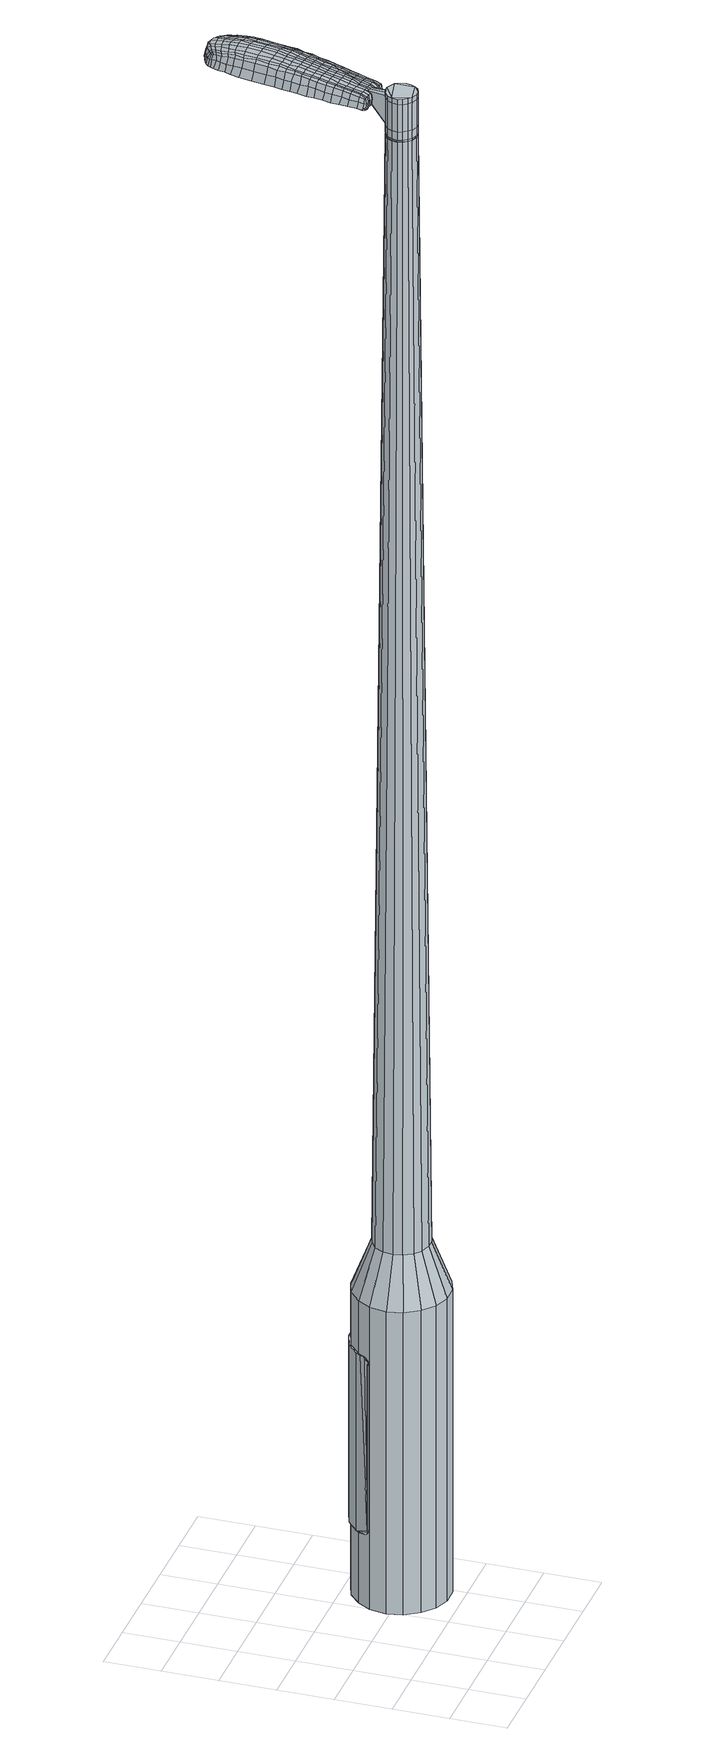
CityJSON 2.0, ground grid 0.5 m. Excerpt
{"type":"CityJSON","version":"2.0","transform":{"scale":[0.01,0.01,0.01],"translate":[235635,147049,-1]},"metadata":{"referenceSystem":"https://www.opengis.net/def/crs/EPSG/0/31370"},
"CityObjects":{
"object1":{"type":"GenericCityObject","attributes":{"cluster":635,"mean_distance_to_centroid":0.251,"new_centroid_x":235636.41,"new_centroid_y":147050.02,"mean_distance_to_camera":8.95,"H1":7.32,"H2":7.06,"Z_final":112.25,"cluster2":-1,"proj_x":235638.13,"proj_y":147050.29,"id_line":88687,"bearing_l":170.86,"distance":1.74,"orientation":"right","G_obj":80.86},"geometry":[{"type":"MultiSurface","lod":"2","boundaries":[[[0,1,2,3]],[[1,4,5,2]],[[4,6,7,5]],[[6,8,9,7]],[[8,10,11,9]],[[10,12,13,11]],[[12,14,15,13]],[[14,16,17,15]],[[16,18,19,17]],[[18,20,21,19]],[[20,22,23,21]],[[22,24,25,23]],[[24,26,27,25]],[[26,28,29,27]],[[28,30,31,29]],[[30,32,33,31]],[[32,34,35,33]],[[34,0,3,35]],[[36,37,38,39]],[[38,40,41,42]],[[41,43,42]],[[42,44,45,46]],[[45,47,46]],[[46,48,49,50]],[[49,51,50]],[[42,46,50,38]],[[50,52,39,38]],[[53,36,39]],[[2,5,7,35]],[[7,9,11,15]],[[11,13,15]],[[15,17,19,23]],[[19,21,23]],[[23,25,27,31]],[[27,29,31]],[[15,23,31,7]],[[31,33,35,7]],[[3,2,35]],[[1,0,54,55]],[[0,34,56,54]],[[34,32,57,56]],[[32,30,58,57]],[[30,28,59,58]],[[28,26,60,59]],[[26,24,61,60]],[[24,22,62,61]],[[22,20,63,62]],[[20,18,64,63]],[[18,16,65,64]],[[16,14,66,65]],[[14,12,67,66]],[[12,10,68,67]],[[10,8,69,68]],[[8,6,70,69]],[[6,4,71,70]],[[4,1,55,71]],[[55,54,72,73]],[[54,56,74,72]],[[56,57,75,74]],[[57,58,76,75]],[[58,59,77,76]],[[59,60,78,77]],[[60,61,79,78]],[[61,62,80,79]],[[62,63,81,80]],[[63,64,82,81]],[[64,65,83,82]],[[65,66,84,83]],[[66,67,85,84]],[[67,68,86,85]],[[68,69,87,86]],[[69,70,88,87]],[[70,71,89,88]],[[71,55,73,89]],[[90,91,92,73]],[[93,94,91,90]],[[75,95,94,93]],[[96,97,95,75]],[[98,99,97,96]],[[100,101,99,98]],[[102,103,101,100]],[[80,104,103,102]],[[81,105,104,80]],[[106,107,105,81]],[[108,109,107,106]],[[110,111,109,108]],[[112,113,111,110]],[[86,114,113,112]],[[87,115,114,86]],[[88,116,115,87]],[[117,118,116,88]],[[73,92,118,117]],[[119,120,121,122]],[[123,119,122,124]],[[125,123,124,126]],[[127,125,126,128]],[[129,127,128,130]],[[131,129,130,132]],[[133,131,132,134]],[[135,133,134,136]],[[137,135,136,138]],[[139,137,138,140]],[[141,139,140,142]],[[143,141,142,144]],[[145,143,144,146]],[[147,145,146,148]],[[149,147,148,150]],[[151,149,150,152]],[[72,90,73]],[[72,74,93,90]],[[74,75,93]],[[76,96,75]],[[76,77,98,96]],[[77,78,100,98]],[[78,79,102,100]],[[79,80,102]],[[82,106,81]],[[82,83,108,106]],[[83,84,110,108]],[[84,85,112,110]],[[85,86,112]],[[89,117,88]],[[89,73,117]],[[153,92,91]],[[154,118,92]],[[154,116,118]],[[155,113,114]],[[155,156,111,113]],[[156,157,109,111]],[[157,158,107,109]],[[158,105,107]],[[159,103,104]],[[159,160,101,103]],[[160,161,99,101]],[[161,162,97,99]],[[162,95,97]],[[163,94,95]],[[163,153,91,94]],[[39,52,151,164]],[[92,153,165,152]],[[53,39,164,120]],[[153,163,121,165]],[[36,53,120,119]],[[163,95,122,121]],[[37,36,119,123]],[[95,162,124,122]],[[38,37,123,125]],[[162,161,126,124]],[[40,38,125,127]],[[161,160,128,126]],[[41,40,127,129]],[[160,159,130,128]],[[43,41,129,131]],[[159,104,132,130]],[[42,43,131,133]],[[104,105,134,132]],[[44,42,133,135]],[[105,158,136,134]],[[45,44,135,137]],[[158,157,138,136]],[[47,45,137,139]],[[157,156,140,138]],[[46,47,139,141]],[[156,155,142,140]],[[48,46,141,143]],[[155,114,144,142]],[[49,48,143,145]],[[114,115,146,144]],[[51,49,145,147]],[[115,116,148,146]],[[50,51,147,149]],[[116,154,150,148]],[[52,50,149,151]],[[154,92,152,150]],[[151,152,166,167]],[[152,165,168,166]],[[165,121,169,168]],[[121,120,170,169]],[[120,164,171,170]],[[164,151,167,171]],[[172,173,174,175]],[[176,172,175,177]],[[172,176,178,179]],[[173,172,179,180]],[[181,182,183,184]],[[185,181,184,186]],[[181,185,187,188]],[[182,181,188,189]],[[190,191,192,193]],[[194,190,193,195]],[[190,194,196,197]],[[191,190,197,198]],[[199,200,201,202]],[[203,199,202,204]],[[199,203,205,206]],[[200,199,206,207]],[[208,209,210,211]],[[212,208,211,213]],[[208,212,214,215]],[[209,208,215,216]],[[217,218,219,220]],[[221,217,220,222]],[[217,221,223,224]],[[218,217,224,225]],[[226,227,228,229]],[[218,226,229,219]],[[226,218,225,230]],[[227,226,230,231]],[[232,233,234,235]],[[227,232,235,228]],[[232,227,231,236]],[[233,232,236,237]],[[238,176,177,239]],[[233,238,239,234]],[[238,233,237,240]],[[176,238,240,178]],[[241,242,243,244]],[[245,241,244,246]],[[241,245,247,248]],[[242,241,248,249]],[[250,251,252,253]],[[242,250,253,243]],[[250,242,249,254]],[[251,250,254,255]],[[256,257,258,259]],[[251,256,259,252]],[[256,251,255,260]],[[257,256,260,261]],[[262,263,264,265]],[[257,262,265,258]],[[262,257,261,266]],[[263,262,266,267]],[[268,173,180,269]],[[263,268,269,264]],[[268,263,267,270]],[[173,268,270,174]],[[271,272,273,274]],[[275,271,274,276]],[[271,275,277,278]],[[272,271,278,279]],[[280,281,282,283]],[[272,280,283,273]],[[280,272,279,284]],[[281,280,284,285]],[[286,287,288,289]],[[281,286,289,282]],[[286,281,285,290]],[[287,286,290,291]],[[292,185,186,293]],[[287,292,293,288]],[[292,287,291,294]],[[185,292,294,187]],[[295,296,297,298]],[[299,295,298,300]],[[295,299,301,302]],[[296,295,302,303]],[[304,305,306,307]],[[296,304,307,297]],[[304,296,303,308]],[[305,304,308,309]],[[310,311,312,313]],[[305,310,313,306]],[[310,305,309,314]],[[311,310,314,315]],[[316,317,318,319]],[[311,316,319,312]],[[316,311,315,320]],[[317,316,320,321]],[[322,182,189,323]],[[317,322,323,318]],[[322,317,321,324]],[[182,322,324,183]],[[325,211,210,326]],[[327,325,326,328]],[[325,327,329,330]],[[211,325,330,213]],[[331,327,328,332]],[[333,331,332,334]],[[331,333,335,336]],[[327,331,336,329]],[[337,333,334,338]],[[339,337,338,340]],[[337,339,341,342]],[[333,337,342,335]],[[343,339,340,344]],[[345,343,344,346]],[[343,345,347,348]],[[339,343,348,341]],[[349,345,346,350]],[[200,349,350,201]],[[349,200,207,351]],[[345,349,351,347]],[[352,353,198,197]],[[354,352,197,196]],[[352,354,355,356]],[[353,352,356,357]],[[358,359,357,356]],[[360,358,356,355]],[[358,360,361,362]],[[359,358,362,363]],[[364,365,363,362]],[[366,364,362,361]],[[364,366,367,368]],[[365,364,368,369]],[[370,371,369,368]],[[372,370,368,367]],[[370,372,205,203]],[[371,370,203,204]],[[373,374,375,376]],[[275,373,376,277]],[[373,275,276,377]],[[374,373,377,378]],[[379,194,195,380]],[[374,379,380,375]],[[379,374,378,381]],[[194,379,381,196]],[[382,383,384,385]],[[221,382,385,223]],[[382,221,222,386]],[[383,382,386,387]],[[388,389,390,391]],[[383,388,391,384]],[[388,383,387,392]],[[389,388,392,393]],[[394,191,198,395]],[[389,394,395,390]],[[394,389,393,396]],[[191,394,396,192]],[[397,398,399,400]],[[179,397,400,180]],[[397,179,178,401]],[[398,397,401,402]],[[403,404,405,406]],[[398,403,406,399]],[[403,398,402,407]],[[404,403,407,408]],[[409,202,201,410]],[[404,409,410,405]],[[409,404,408,411]],[[202,409,411,204]],[[412,413,414,415]],[[184,412,415,186]],[[412,184,183,416]],[[413,412,416,417]],[[418,206,205,419]],[[413,418,419,414]],[[418,413,417,420]],[[206,418,420,207]],[[421,422,423,424]],[[299,421,424,301]],[[421,299,300,425]],[[422,421,425,426]],[[427,212,213,428]],[[422,427,428,423]],[[427,422,426,429]],[[212,427,429,214]],[[430,431,432,433]],[[245,430,433,247]],[[430,245,246,434]],[[431,430,434,435]],[[436,437,438,439]],[[431,436,439,432]],[[436,431,435,440]],[[437,436,440,441]],[[442,209,216,443]],[[437,442,443,438]],[[442,437,441,444]],[[209,442,444,210]],[[445,446,435,434]],[[244,445,434,246]],[[445,244,243,447]],[[446,445,447,448]],[[449,450,441,440]],[[446,449,440,435]],[[449,446,448,451]],[[450,449,451,452]],[[453,326,210,444]],[[450,453,444,441]],[[453,450,452,454]],[[326,453,454,328]],[[455,456,457,458]],[[302,455,458,303]],[[455,302,301,424]],[[456,455,424,423]],[[459,330,329,460]],[[456,459,460,457]],[[459,456,423,428]],[[330,459,428,213]],[[461,462,448,447]],[[253,461,447,243]],[[461,253,252,463]],[[462,461,463,464]],[[465,466,452,451]],[[462,465,451,448]],[[465,462,464,467]],[[466,465,467,468]],[[469,332,328,454]],[[466,469,454,452]],[[469,466,468,470]],[[332,469,470,334]],[[471,472,473,474]],[[308,471,474,309]],[[471,308,303,458]],[[472,471,458,457]],[[475,336,335,476]],[[472,475,476,473]],[[475,472,457,460]],[[336,475,460,329]],[[477,478,464,463]],[[259,477,463,252]],[[477,259,258,479]],[[478,477,479,480]],[[481,482,468,467]],[[478,481,467,464]],[[481,478,480,483]],[[482,481,483,484]],[[485,338,334,470]],[[482,485,470,468]],[[485,482,484,486]],[[338,485,486,340]],[[487,488,489,490]],[[314,487,490,315]],[[487,314,309,474]],[[488,487,474,473]],[[491,342,341,492]],[[488,491,492,489]],[[491,488,473,476]],[[342,491,476,335]],[[493,494,480,479]],[[265,493,479,258]],[[493,265,264,495]],[[494,493,495,496]],[[497,498,484,483]],[[494,497,483,480]],[[497,494,496,499]],[[498,497,499,500]],[[501,344,340,486]],[[498,501,486,484]],[[501,498,500,502]],[[344,501,502,346]],[[503,504,505,506]],[[320,503,506,321]],[[503,320,315,490]],[[504,503,490,489]],[[507,348,347,508]],[[504,507,508,505]],[[507,504,489,492]],[[348,507,492,341]],[[509,510,496,495]],[[269,509,495,264]],[[509,269,180,400]],[[510,509,400,399]],[[511,512,500,499]],[[510,511,499,496]],[[511,510,399,406]],[[512,511,406,405]],[[513,350,346,502]],[[512,513,502,500]],[[513,512,405,410]],[[350,513,410,201]],[[514,515,417,416]],[[324,514,416,183]],[[514,324,321,506]],[[515,514,506,505]],[[516,351,207,420]],[[515,516,420,417]],[[516,515,505,508]],[[351,516,508,347]],[[517,518,378,377]],[[274,517,377,276]],[[517,274,273,519]],[[518,517,519,520]],[[521,354,196,381]],[[518,521,381,378]],[[521,518,520,522]],[[354,521,522,355]],[[523,524,525,526]],[[224,523,526,225]],[[523,224,223,385]],[[524,523,385,384]],[[527,528,529,530]],[[524,527,530,525]],[[527,524,384,391]],[[528,527,391,390]],[[531,353,357,532]],[[528,531,532,529]],[[531,528,390,395]],[[353,531,395,198]],[[533,534,520,519]],[[283,533,519,273]],[[533,283,282,535]],[[534,533,535,536]],[[537,360,355,522]],[[534,537,522,520]],[[537,534,536,538]],[[360,537,538,361]],[[539,540,541,542]],[[230,539,542,231]],[[539,230,225,526]],[[540,539,526,525]],[[543,544,545,546]],[[540,543,546,541]],[[543,540,525,530]],[[544,543,530,529]],[[547,359,363,548]],[[544,547,548,545]],[[547,544,529,532]],[[359,547,532,357]],[[549,550,536,535]],[[289,549,535,282]],[[549,289,288,551]],[[550,549,551,552]],[[553,366,361,538]],[[550,553,538,536]],[[553,550,552,554]],[[366,553,554,367]],[[555,556,557,558]],[[236,555,558,237]],[[555,236,231,542]],[[556,555,542,541]],[[559,560,561,562]],[[556,559,562,557]],[[559,556,541,546]],[[560,559,546,545]],[[563,365,369,564]],[[560,563,564,561]],[[563,560,545,548]],[[365,563,548,363]],[[565,566,552,551]],[[293,565,551,288]],[[565,293,186,415]],[[566,565,415,414]],[[567,372,367,554]],[[566,567,554,552]],[[567,566,414,419]],[[372,567,419,205]],[[568,569,402,401]],[[240,568,401,178]],[[568,240,237,558]],[[569,568,558,557]],[[570,571,408,407]],[[569,570,407,402]],[[570,569,557,562]],[[571,570,562,561]],[[572,371,204,411]],[[571,572,411,408]],[[572,571,561,564]],[[371,572,564,369]],[[573,574,575,576]],[[576,575,577,578]],[[579,577,575,580]],[[580,575,574,581]],[[582,583,584,585]],[[585,584,586,587]],[[588,586,584,589]],[[589,584,583,590]],[[591,592,593,594]],[[594,593,595,596]],[[597,595,593,598]],[[598,593,592,599]],[[600,601,602,603]],[[603,602,604,605]],[[606,604,602,607]],[[607,602,601,608]],[[609,610,611,612]],[[612,611,613,614]],[[615,613,611,616]],[[616,611,610,617]],[[618,619,620,621]],[[621,620,622,623]],[[624,622,620,625]],[[625,620,619,626]],[[627,628,629,630]],[[630,629,619,618]],[[626,619,629,631]],[[631,629,628,632]],[[633,634,635,636]],[[636,635,628,627]],[[632,628,635,637]],[[637,635,634,638]],[[578,577,639,640]],[[640,639,634,633]],[[638,634,639,641]],[[641,639,577,579]],[[642,643,644,645]],[[645,644,646,647]],[[648,646,644,649]],[[649,644,643,650]],[[651,652,653,654]],[[654,653,643,642]],[[650,643,653,655]],[[655,653,652,656]],[[657,658,659,660]],[[660,659,652,651]],[[656,652,659,661]],[[661,659,658,662]],[[663,664,665,666]],[[666,665,658,657]],[[662,658,665,667]],[[667,665,664,668]],[[581,574,669,670]],[[670,669,664,663]],[[668,664,669,671]],[[671,669,574,573]],[[672,673,674,675]],[[675,674,676,677]],[[678,676,674,679]],[[679,674,673,680]],[[681,682,683,684]],[[684,683,673,672]],[[680,673,683,685]],[[685,683,682,686]],[[687,688,689,690]],[[690,689,682,681]],[[686,682,689,691]],[[691,689,688,692]],[[587,586,693,694]],[[694,693,688,687]],[[692,688,693,695]],[[695,693,586,588]],[[696,697,698,699]],[[699,698,700,701]],[[702,700,698,703]],[[703,698,697,704]],[[705,706,707,708]],[[708,707,697,696]],[[704,697,707,709]],[[709,707,706,710]],[[711,712,713,714]],[[714,713,706,705]],[[710,706,713,715]],[[715,713,712,716]],[[717,718,719,720]],[[720,719,712,711]],[[716,712,719,721]],[[721,719,718,722]],[[590,583,723,724]],[[724,723,718,717]],[[722,718,723,725]],[[725,723,583,582]],[[609,612,726,727]],[[727,726,728,729]],[[730,728,726,731]],[[731,726,612,614]],[[729,728,732,733]],[[733,732,734,735]],[[736,734,732,737]],[[737,732,728,730]],[[735,734,738,739]],[[739,738,740,741]],[[742,740,738,743]],[[743,738,734,736]],[[741,740,744,745]],[[745,744,746,747]],[[748,746,744,749]],[[749,744,740,742]],[[747,746,750,751]],[[751,750,601,600]],[[608,601,750,752]],[[752,750,746,748]],[[599,753,754,598]],[[598,754,755,597]],[[756,755,754,757]],[[757,754,753,758]],[[758,759,760,757]],[[757,760,761,756]],[[762,761,760,763]],[[763,760,759,764]],[[764,765,766,763]],[[763,766,767,762]],[[768,767,766,769]],[[769,766,765,770]],[[770,771,772,769]],[[769,772,773,768]],[[606,773,772,604]],[[604,772,771,605]],[[774,775,776,777]],[[777,776,676,678]],[[677,676,776,778]],[[778,776,775,779]],[[596,595,780,781]],[[781,780,775,774]],[[779,775,780,782]],[[782,780,595,597]],[[783,784,785,786]],[[786,785,622,624]],[[623,622,785,787]],[[787,785,784,788]],[[789,790,791,792]],[[792,791,784,783]],[[788,784,791,793]],[[793,791,790,794]],[[599,592,795,796]],[[796,795,790,789]],[[794,790,795,797]],[[797,795,592,591]],[[798,799,800,801]],[[801,800,580,581]],[[579,580,800,802]],[[802,800,799,803]],[[804,805,806,807]],[[807,806,799,798]],[[803,799,806,808]],[[808,806,805,809]],[[600,603,810,811]],[[811,810,805,804]],[[809,805,810,812]],[[812,810,603,605]],[[813,814,815,816]],[[816,815,585,587]],[[582,585,815,817]],[[817,815,814,818]],[[606,607,819,820]],[[820,819,814,813]],[[818,814,819,821]],[[821,819,607,608]],[[822,823,824,825]],[[825,824,700,702]],[[701,700,824,826]],[[826,824,823,827]],[[614,613,828,829]],[[829,828,823,822]],[[827,823,828,830]],[[830,828,613,615]],[[831,832,833]],[[833,832,646,648]],[[647,646,832,834]],[[834,832,831,835]],[[836,837,838,839]],[[839,838,831,833]],[[835,831,838,840]],[[840,838,837,841]],[[617,610,842,843]],[[843,842,837,836]],[[841,837,842,844]],[[844,842,610,609]],[[835,845,846,834]],[[834,846,645,647]],[[642,645,846,847]],[[847,846,845,848]],[[841,849,850,840]],[[840,850,845,835]],[[848,845,850,851]],[[851,850,849,852]],[[609,727,853,844]],[[844,853,849,841]],[[852,849,853,854]],[[854,853,727,729]],[[855,856,857,858]],[[858,857,703,704]],[[702,703,857,825]],[[825,857,856,822]],[[730,731,859,860]],[[860,859,856,855]],[[822,856,859,829]],[[829,859,731,614]],[[848,861,862,847]],[[847,862,654,642]],[[651,654,862,863]],[[863,862,861,864]],[[852,865,866,851]],[[851,866,861,848]],[[864,861,866,867]],[[867,866,865,868]],[[729,733,869,854]],[[854,869,865,852]],[[868,865,869,870]],[[870,869,733,735]],[[871,872,873,874]],[[874,873,709,710]],[[704,709,873,858]],[[858,873,872,855]],[[736,737,875,876]],[[876,875,872,871]],[[855,872,875,860]],[[860,875,737,730]],[[864,877,878,863]],[[863,878,660,651]],[[657,660,878,879]],[[879,878,877,880]],[[868,881,882,867]],[[867,882,877,864]],[[880,877,882,883]],[[883,882,881,884]],[[735,739,885,870]],[[870,885,881,868]],[[884,881,885,886]],[[886,885,739,741]],[[887,888,889,890]],[[890,889,715,716]],[[710,715,889,874]],[[874,889,888,871]],[[742,743,891,892]],[[892,891,888,887]],[[871,888,891,876]],[[876,891,743,736]],[[880,893,894,879]],[[879,894,666,657]],[[663,666,894,895]],[[895,894,893,896]],[[884,897,898,883]],[[883,898,893,880]],[[896,893,898,899]],[[899,898,897,900]],[[741,745,901,886]],[[886,901,897,884]],[[900,897,901,902]],[[902,901,745,747]],[[903,904,905,906]],[[906,905,721,722]],[[716,721,905,890]],[[890,905,904,887]],[[748,749,907,908]],[[908,907,904,903]],[[887,904,907,892]],[[892,907,749,742]],[[896,909,910,895]],[[895,910,670,663]],[[581,670,910,801]],[[801,910,909,798]],[[900,911,912,899]],[[899,912,909,896]],[[798,909,912,807]],[[807,912,911,804]],[[747,751,913,902]],[[902,913,911,900]],[[804,911,913,811]],[[811,913,751,600]],[[818,914,915,817]],[[817,915,725,582]],[[722,725,915,906]],[[906,915,914,903]],[[608,752,916,821]],[[821,916,914,818]],[[903,914,916,908]],[[908,916,752,748]],[[779,917,918,778]],[[778,918,675,677]],[[672,675,918,919]],[[919,918,917,920]],[[597,755,921,782]],[[782,921,917,779]],[[920,917,921,922]],[[922,921,755,756]],[[923,924,925,926]],[[926,925,625,626]],[[624,625,925,786]],[[786,925,924,783]],[[927,928,929,930]],[[930,929,924,923]],[[783,924,929,792]],[[792,929,928,789]],[[758,753,931,932]],[[932,931,928,927]],[[789,928,931,796]],[[796,931,753,599]],[[920,933,934,919]],[[919,934,684,672]],[[681,684,934,935]],[[935,934,933,936]],[[756,761,937,922]],[[922,937,933,920]],[[936,933,937,938]],[[938,937,761,762]],[[939,940,941,942]],[[942,941,631,632]],[[626,631,941,926]],[[926,941,940,923]],[[943,944,945,946]],[[946,945,940,939]],[[923,940,945,930]],[[930,945,944,927]],[[764,759,947,948]],[[948,947,944,943]],[[927,944,947,932]],[[932,947,759,758]],[[936,949,950,935]],[[935,950,690,681]],[[687,690,950,951]],[[951,950,949,952]],[[762,767,953,938]],[[938,953,949,936]],[[952,949,953,954]],[[954,953,767,768]],[[955,956,957,958]],[[958,957,637,638]],[[632,637,957,942]],[[942,957,956,939]],[[959,960,961,962]],[[962,961,956,955]],[[939,956,961,946]],[[946,961,960,943]],[[770,765,963,964]],[[964,963,960,959]],[[943,960,963,948]],[[948,963,765,764]],[[952,965,966,951]],[[951,966,694,687]],[[587,694,966,816]],[[816,966,965,813]],[[768,773,967,954]],[[954,967,965,952]],[[813,965,967,820]],[[820,967,773,606]],[[803,968,969,802]],[[802,969,641,579]],[[638,641,969,958]],[[958,969,968,955]],[[809,970,971,808]],[[808,971,968,803]],[[955,968,971,962]],[[962,971,970,959]],[[605,771,972,812]],[[812,972,970,809]],[[959,970,972,964]],[[964,972,771,770]],[[573,576,175,174]],[[576,578,177,175]],[[588,589,188,187]],[[589,590,189,188]],[[591,594,193,192]],[[594,596,195,193]],[[615,616,215,214]],[[616,617,216,215]],[[618,621,220,219]],[[621,623,222,220]],[[627,630,229,228]],[[630,618,219,229]],[[633,636,235,234]],[[636,627,228,235]],[[578,640,239,177]],[[640,633,234,239]],[[648,649,248,247]],[[649,650,249,248]],[[650,655,254,249]],[[655,656,255,254]],[[656,661,260,255]],[[661,662,261,260]],[[662,667,266,261]],[[667,668,267,266]],[[668,671,270,267]],[[671,573,174,270]],[[678,679,278,277]],[[679,680,279,278]],[[680,685,284,279]],[[685,686,285,284]],[[686,691,290,285]],[[691,692,291,290]],[[692,695,294,291]],[[695,588,187,294]],[[696,699,298,297]],[[699,701,300,298]],[[705,708,307,306]],[[708,696,297,307]],[[711,714,313,312]],[[714,705,306,313]],[[717,720,319,318]],[[720,711,312,319]],[[590,724,323,189]],[[724,717,318,323]],[[774,777,376,375]],[[777,678,277,376]],[[596,781,380,195]],[[781,774,375,380]],[[623,787,386,222]],[[787,788,387,386]],[[788,793,392,387]],[[793,794,393,392]],[[794,797,396,393]],[[797,591,192,396]],[[701,826,425,300]],[[826,827,426,425]],[[827,830,429,426]],[[830,615,214,429]],[[833,433,432]],[[833,648,247,433]],[[836,839,439,438]],[[839,833,432,439]],[[617,843,443,216]],[[843,836,438,443]],[[973,974,975,976]],[[977,978,976,975]],[[979,980,981,982]],[[983,984,985,986]],[[974,987,988,975]],[[989,977,975,988]],[[990,979,982,991]],[[992,993,984,983]],[[987,994,995,988]],[[995,996,989,988]],[[997,990,991,998]],[[999,993,992,1000]],[[994,1001,1002,995]],[[1002,1003,996,995]],[[1004,997,998,1005]],[[1006,999,1000,1007]],[[1008,1009,1010,1011]],[[1012,1013,1009,1008]],[[1012,1014,1015,1013]],[[1014,1016,1017,1015]],[[1018,1019,1020,1021]],[[1022,1023,1019,1018]],[[1024,1025,1023,1022]],[[1026,1027,1025,1024]],[[1021,1010,1009,1018]],[[1018,1009,1013,1022]],[[1013,1015,1024,1022]],[[1015,1017,1026,1024]],[[982,981,978,977]],[[991,982,977,989]],[[996,998,991,989]],[[1003,1005,998,996]],[[983,986,980,979]],[[992,983,979,990]],[[1000,992,990,997]],[[1007,1000,997,1004]],[[984,1008,1011,985]],[[993,1012,1008,984]],[[1014,1012,993,999]],[[1016,1014,999,1006]],[[1028,1029,1030,1031]],[[1030,1032,1033,1034]],[[1030,1034,1035,1036]],[[1030,1036,1031]],[[1037,1028,1031,1038]],[[1039,1038,1031,1040]],[[1041,1040,1031]],[[1042,1030,1029,1043]],[[1044,1042,1043,1045]],[[1046,1044,1045,1047]],[[1048,1046,1047,1049]],[[1050,1048,1049,1051]],[[1051,1052,1053,1054]],[[1051,1054,1055,1056]],[[1051,1056,1057,1058]],[[1057,1059,1060,1061]],[[1057,1061,1062,1063]],[[1057,1063,1058]],[[1051,1058,1050]],[[1064,1065,1029,1028]],[[1066,1067,1032,1030]],[[1068,1069,1041,1031]],[[1065,1070,1043,1029]],[[1071,1066,1030,1042]],[[1070,1072,1045,1043]],[[1073,1071,1042,1044]],[[1072,1074,1047,1045]],[[1075,1073,1044,1046]],[[1074,1076,1049,1047]],[[1077,1075,1046,1048]],[[1076,1078,1051,1049]],[[1079,1077,1048,1050]],[[1078,1080,1052,1051]],[[1081,1082,1059,1057]],[[1083,1079,1050,1058]],[[1053,1052,1080,1084]],[[1054,1053,1084,1085]],[[1055,1054,1085,1086]],[[1056,1055,1086,1087]],[[1057,1056,1087,1081]],[[1088,1064,1028,1037]],[[1089,1088,1037,1038]],[[1090,1089,1038,1039]],[[1091,1090,1039,1040]],[[1069,1091,1040,1041]],[[1033,1032,1067,1092]],[[1060,1059,1082,1093]],[[1034,1033,1092,1094]],[[1035,1034,1094,1095]],[[1036,1035,1095,1096]],[[1031,1036,1096,1068]],[[1061,1060,1093,1097]],[[1062,1061,1097,1098]],[[1063,1062,1098,1099]],[[1058,1063,1099,1083]]]}]}
},
"vertices":[
[146,145,384],[160,141,384],[160,141,96],[146,145,96],[172,131,384],[172,131,96],[179,119,384],[179,119,96],[182,104,384],[182,104,96],[180,90,384],[180,90,96],[173,77,384],[173,77,96],[161,67,384],[161,67,96],[148,62,384],[148,62,96],[133,62,384],[133,62,96],[119,67,384],[119,67,96],[108,76,384],[108,76,96],[100,89,384],[100,89,96],[97,103,384],[97,103,96],[100,118,384],[100,118,96],[107,130,384],[107,130,96],[118,140,384],[118,140,96],[132,145,384],[132,145,96],[133,115,1524],[129,112,1524],[127,108,1524],[142,117,1524],[126,103,1524],[127,99,1524],[133,92,1524],[130,95,1524],[138,90,1524],[142,90,1524],[150,95,1524],[147,92,1524],[152,99,1524],[153,104,1524],[150,113,1524],[152,108,1524],[146,115,1524],[137,117,1524],[144,129,429],[152,126,429],[135,128,429],[127,125,429],[120,120,429],[116,112,429],[115,103,429],[116,95,429],[121,87,429],[127,82,429],[136,79,429],[144,79,429],[153,82,429],[159,88,429],[164,95,429],[165,104,429],[163,113,429],[159,120,429],[142,117,1483],[146,115,1483],[137,117,1483],[133,115,1483],[129,112,1483],[127,108,1483],[126,103,1483],[127,99,1483],[130,95,1483],[133,92,1483],[138,90,1483],[142,90,1483],[147,92,1483],[150,95,1483],[152,99,1483],[153,104,1483],[152,108,1483],[150,113,1483],[142,116,1483],[142,116,1485],[146,115,1485],[137,116,1483],[137,116,1485],[133,115,1485],[130,112,1483],[130,112,1485],[128,108,1483],[128,108,1485],[127,104,1483],[127,104,1485],[128,99,1483],[128,99,1485],[130,95,1485],[133,92,1485],[138,91,1483],[138,91,1485],[142,91,1483],[142,91,1485],[146,93,1483],[146,93,1485],[150,96,1483],[150,96,1485],[152,99,1485],[153,104,1485],[152,108,1485],[149,112,1483],[149,112,1485],[133,115,1519],[137,117,1519],[137,117,1493],[133,115,1493],[129,112,1519],[129,112,1493],[127,108,1519],[127,108,1493],[126,103,1519],[126,103,1493],[127,99,1519],[127,99,1493],[130,95,1519],[130,95,1493],[133,92,1519],[133,92,1493],[138,90,1519],[138,90,1493],[142,90,1519],[142,90,1493],[147,92,1519],[147,92,1493],[150,95,1519],[150,95,1493],[152,99,1519],[152,99,1493],[153,104,1519],[153,104,1493],[152,108,1519],[152,108,1493],[150,113,1519],[150,113,1493],[146,115,1519],[146,115,1493],[142,117,1485],[150,113,1485],[150,95,1485],[147,92,1485],[142,90,1485],[138,90,1485],[127,99,1485],[126,103,1485],[127,108,1485],[129,112,1485],[137,117,1485],[142,117,1519],[142,117,1493],[148,135,1513],[148,135,1518],[145,135,1513],[142,136,1513],[142,136,1518],[145,135,1518],[176,205,1519],[174,198,1518],[176,200,1509],[178,207,1510],[178,214,1519],[179,215,1510],[176,213,1526],[174,205,1525],[173,198,1525],[138,212,1519],[137,205,1518],[138,204,1525],[139,211,1525],[139,220,1519],[140,219,1526],[138,222,1510],[137,213,1510],[136,206,1509],[167,281,1519],[171,281,1519],[171,282,1513],[167,282,1513],[163,281,1519],[163,282,1513],[163,279,1524],[167,280,1524],[170,279,1524],[155,208,1530],[154,201,1529],[157,201,1529],[158,208,1530],[157,217,1531],[160,217,1531],[153,218,1530],[151,209,1530],[150,202,1529],[143,129,1512],[145,128,1512],[145,129,1517],[143,130,1517],[140,129,1512],[140,130,1517],[139,130,1506],[143,129,1506],[145,129,1506],[184,264,1519],[184,261,1519],[185,262,1512],[185,265,1512],[184,267,1518],[185,267,1512],[183,266,1522],[183,264,1523],[183,261,1524],[184,256,1519],[183,250,1519],[185,251,1512],[185,257,1512],[182,256,1524],[182,250,1525],[183,245,1519],[181,237,1519],[183,238,1511],[184,245,1511],[181,244,1526],[180,236,1526],[180,225,1519],[181,226,1510],[178,225,1526],[160,133,1513],[162,141,1513],[160,140,1518],[159,133,1517],[158,128,1512],[158,129,1516],[160,129,1506],[161,134,1507],[163,141,1507],[163,148,1514],[165,155,1515],[164,155,1520],[162,147,1519],[165,149,1507],[166,156,1507],[167,163,1515],[168,170,1516],[167,169,1522],[165,162,1521],[168,164,1508],[170,171,1508],[170,177,1517],[171,184,1517],[170,184,1524],[168,177,1523],[172,178,1508],[173,185,1509],[173,191,1518],[171,191,1524],[175,192,1509],[149,271,1519],[148,267,1519],[149,267,1524],[150,270,1523],[150,273,1518],[151,272,1522],[149,274,1512],[148,272,1512],[147,269,1512],[147,263,1519],[145,257,1519],[147,256,1525],[148,262,1524],[145,264,1512],[144,258,1512],[144,251,1519],[143,243,1519],[144,242,1526],[145,250,1526],[143,253,1511],[141,245,1511],[141,232,1519],[142,231,1526],[140,234,1510],[130,138,1513],[131,146,1513],[130,147,1507],[129,139,1507],[130,133,1512],[129,134,1506],[131,133,1516],[131,137,1517],[132,145,1518],[132,153,1514],[132,161,1515],[131,162,1507],[131,155,1507],[133,152,1519],[134,160,1520],[133,168,1515],[134,176,1516],[133,177,1508],[132,170,1508],[134,167,1521],[135,175,1522],[135,183,1517],[135,190,1517],[134,192,1509],[133,184,1508],[136,182,1523],[137,189,1524],[136,198,1518],[135,199,1509],[138,196,1524],[144,135,1519],[146,135,1519],[145,142,1520],[147,142,1520],[142,143,1520],[141,136,1519],[146,150,1522],[149,149,1522],[147,157,1523],[150,157,1523],[144,158,1523],[143,150,1521],[148,165,1524],[151,164,1524],[149,172,1525],[152,171,1525],[146,172,1525],[145,165,1524],[151,179,1526],[154,179,1526],[152,186,1527],[155,186,1527],[148,187,1527],[147,180,1526],[153,194,1528],[156,193,1528],[149,194,1528],[166,277,1527],[170,276,1527],[162,277,1526],[161,272,1527],[165,272,1528],[169,272,1528],[164,266,1529],[168,266,1529],[160,266,1528],[159,259,1530],[163,259,1530],[167,258,1530],[162,252,1531],[166,251,1531],[158,252,1530],[157,243,1531],[161,243,1531],[164,242,1531],[159,230,1531],[162,229,1531],[155,230,1531],[151,275,1518],[154,277,1519],[153,278,1513],[150,276,1513],[152,273,1523],[154,275,1523],[158,279,1519],[158,280,1513],[158,278,1524],[183,269,1518],[182,271,1518],[181,270,1523],[182,268,1523],[184,270,1513],[183,272,1513],[180,274,1519],[177,277,1519],[177,276,1524],[179,273,1523],[180,275,1513],[178,278,1513],[174,279,1519],[174,278,1524],[174,280,1513],[173,205,1528],[171,205,1528],[169,198,1528],[171,198,1527],[174,213,1528],[172,214,1529],[168,206,1529],[165,207,1530],[164,199,1529],[167,199,1528],[170,215,1529],[167,215,1530],[162,207,1530],[160,200,1529],[163,216,1531],[141,210,1528],[143,210,1529],[144,219,1529],[142,219,1528],[140,203,1527],[142,203,1528],[147,209,1529],[148,218,1530],[146,202,1528],[131,131,1512],[133,130,1512],[133,131,1517],[131,132,1517],[130,132,1506],[132,131,1506],[136,130,1512],[137,131,1517],[136,131,1506],[157,126,1512],[155,126,1512],[156,127,1506],[158,127,1506],[157,127,1517],[155,128,1517],[153,127,1512],[150,127,1512],[151,128,1506],[154,128,1506],[153,128,1517],[150,129,1517],[148,128,1512],[148,129,1506],[148,129,1517],[158,133,1519],[156,133,1519],[159,140,1520],[157,140,1520],[154,133,1519],[151,134,1519],[155,141,1520],[153,141,1520],[149,134,1519],[150,142,1520],[132,137,1519],[134,137,1519],[135,144,1520],[133,144,1520],[137,136,1519],[138,144,1520],[161,147,1521],[159,148,1521],[162,155,1522],[160,155,1522],[157,148,1521],[154,149,1521],[158,155,1522],[155,156,1523],[151,149,1522],[153,156,1523],[134,152,1521],[136,152,1521],[137,159,1522],[135,159,1522],[139,151,1521],[140,158,1522],[164,162,1523],[162,162,1523],[165,169,1524],[163,170,1524],[159,163,1523],[157,163,1524],[161,170,1525],[158,170,1525],[154,164,1524],[155,171,1525],[136,167,1523],[138,166,1523],[139,174,1524],[137,174,1524],[141,166,1524],[142,173,1525],[167,176,1525],[165,177,1525],[168,184,1526],[166,184,1526],[162,177,1526],[159,178,1526],[164,184,1527],[161,185,1527],[157,178,1526],[158,185,1527],[137,181,1525],[140,181,1525],[140,188,1526],[138,189,1526],[143,180,1526],[144,188,1527],[170,191,1527],[168,191,1527],[165,192,1527],[162,192,1528],[159,193,1528],[139,196,1527],[141,196,1527],[145,195,1528],[151,271,1525],[154,273,1525],[150,268,1526],[153,269,1526],[158,275,1526],[157,271,1527],[182,265,1525],[181,268,1525],[180,264,1526],[182,262,1525],[179,270,1525],[176,273,1526],[176,269,1527],[178,266,1526],[173,275,1526],[173,271,1527],[149,263,1526],[151,264,1527],[148,257,1527],[150,257,1528],[156,265,1528],[154,258,1529],[181,257,1526],[180,259,1527],[179,252,1528],[181,251,1527],[178,261,1527],[175,263,1528],[174,256,1529],[177,254,1528],[172,264,1528],[170,257,1530],[147,250,1528],[149,251,1529],[145,242,1528],[148,243,1529],[153,252,1529],[152,243,1530],[180,245,1528],[178,246,1528],[177,238,1529],[179,237,1528],[176,247,1529],[173,249,1530],[171,240,1530],[174,239,1530],[169,250,1530],[168,241,1531],[144,231,1529],[146,231,1529],[150,231,1530],[176,225,1528],[175,226,1529],[172,227,1530],[169,228,1530],[166,229,1531],[174,200,1509],[173,199,1518],[174,206,1518],[176,207,1509],[176,214,1519],[177,215,1510],[174,214,1525],[172,205,1525],[171,198,1525],[140,203,1525],[139,205,1518],[140,212,1518],[141,210,1525],[141,220,1519],[142,219,1525],[140,222,1510],[139,213,1509],[138,206,1509],[170,280,1513],[170,279,1519],[167,279,1519],[167,280,1513],[163,279,1519],[163,280,1513],[163,277,1524],[167,278,1524],[170,277,1524],[157,201,1528],[154,201,1528],[155,209,1529],[158,208,1529],[157,218,1529],[160,217,1529],[153,218,1529],[152,209,1529],[151,202,1528],[146,131,1516],[146,130,1512],[143,131,1512],[143,132,1516],[140,131,1512],[140,132,1516],[140,132,1506],[143,132,1506],[146,131,1506],[183,262,1512],[182,261,1519],[182,264,1518],[183,265,1512],[182,266,1518],[183,267,1512],[181,266,1522],[181,264,1523],[181,261,1523],[183,251,1512],[181,251,1519],[182,256,1519],[183,257,1512],[180,256,1524],[180,250,1525],[181,238,1511],[179,237,1519],[181,245,1519],[182,246,1511],[179,244,1525],[178,236,1526],[178,226,1519],[179,227,1510],[176,225,1526],[159,141,1518],[160,141,1513],[158,134,1513],[157,134,1517],[157,129,1512],[156,130,1515],[158,130,1506],[159,135,1506],[161,142,1507],[162,155,1520],[163,156,1514],[161,149,1514],[160,148,1519],[163,149,1507],[165,157,1507],[165,170,1522],[166,170,1516],[165,163,1515],[163,163,1521],[166,164,1508],[168,171,1508],[168,184,1523],[170,185,1517],[168,178,1516],[166,177,1522],[170,179,1508],[171,186,1508],[171,192,1517],[169,191,1524],[173,193,1509],[151,266,1523],[150,267,1519],[151,270,1518],[152,269,1523],[151,272,1518],[152,271,1522],[150,273,1512],[150,271,1512],[149,268,1512],[148,256,1525],[147,257,1519],[149,262,1519],[150,261,1524],[147,263,1512],[146,258,1512],[146,242,1526],[145,243,1519],[146,251,1519],[147,250,1525],[145,252,1511],[143,245,1511],[143,232,1519],[144,231,1526],[141,233,1510],[132,147,1507],[133,146,1513],[132,138,1513],[131,139,1506],[132,133,1512],[131,134,1506],[133,134,1515],[133,138,1517],[134,145,1518],[133,162,1507],[134,161,1514],[134,153,1514],[133,154,1507],[135,152,1519],[136,160,1520],[135,177,1508],[136,176,1516],[135,168,1515],[134,169,1508],[136,167,1521],[137,174,1522],[136,192,1508],[137,190,1517],[137,183,1516],[135,184,1508],[138,182,1522],[139,189,1523],[138,197,1517],[137,199,1509],[140,196,1524],[144,136,1518],[146,136,1518],[145,143,1519],[147,143,1519],[142,144,1519],[141,137,1518],[146,150,1520],[149,150,1520],[147,158,1521],[150,157,1521],[144,158,1521],[143,151,1520],[148,165,1523],[151,165,1523],[150,172,1524],[152,172,1524],[146,173,1524],[145,166,1523],[151,180,1525],[154,179,1525],[152,187,1526],[155,187,1526],[149,188,1526],[148,180,1525],[153,194,1527],[156,194,1527],[150,195,1527],[169,275,1526],[166,276,1526],[163,275,1525],[162,271,1526],[165,272,1526],[169,271,1526],[168,265,1528],[164,265,1528],[161,265,1527],[159,258,1528],[163,258,1529],[167,258,1529],[166,251,1530],[162,251,1530],[158,252,1529],[157,243,1530],[161,243,1530],[164,242,1530],[162,230,1530],[159,230,1530],[155,230,1530],[154,276,1513],[155,275,1518],[152,273,1518],[151,274,1512],[153,272,1523],[155,274,1523],[159,277,1519],[158,278,1513],[159,276,1523],[179,269,1523],[180,270,1518],[181,268,1518],[180,267,1523],[183,268,1512],[181,271,1512],[175,274,1523],[176,275,1519],[178,273,1519],[178,272,1523],[179,274,1513],[176,276,1513],[173,277,1519],[173,276,1524],[173,278,1513],[169,199,1527],[170,206,1527],[171,205,1527],[170,198,1526],[173,214,1527],[172,214,1528],[163,200,1528],[165,207,1528],[168,206,1528],[166,199,1527],[169,215,1528],[166,216,1529],[162,208,1529],[160,200,1528],[163,216,1529],[145,219,1528],[144,210,1527],[142,210,1527],[143,219,1527],[141,203,1526],[143,203,1527],[148,210,1528],[149,218,1528],[147,203,1527],[134,133,1516],[133,132,1512],[132,132,1512],[133,133,1516],[131,133,1506],[132,133,1506],[136,132,1512],[137,133,1516],[136,133,1506],[156,129,1512],[156,128,1512],[157,129,1506],[156,129,1516],[155,130,1516],[151,130,1506],[151,130,1512],[153,129,1512],[154,130,1506],[153,130,1516],[151,130,1516],[148,130,1512],[149,131,1506],[148,131,1516],[156,134,1518],[157,134,1518],[158,141,1519],[157,141,1519],[151,135,1518],[154,134,1518],[155,141,1519],[153,142,1519],[149,135,1518],[150,142,1519],[135,145,1519],[134,138,1518],[133,138,1518],[134,145,1519],[138,137,1518],[139,144,1519],[159,148,1520],[160,148,1520],[161,155,1521],[160,156,1521],[154,149,1520],[157,149,1520],[158,156,1521],[155,156,1521],[151,150,1520],[153,157,1521],[137,159,1521],[136,152,1520],[135,152,1520],[136,160,1521],[140,151,1520],[141,159,1521],[162,163,1522],[163,163,1522],[164,170,1523],[163,170,1523],[157,164,1522],[159,163,1522],[161,171,1523],[158,171,1524],[154,164,1523],[155,171,1524],[139,174,1523],[138,167,1522],[137,167,1522],[138,174,1523],[142,166,1522],[143,174,1523],[165,177,1524],[166,177,1524],[167,184,1525],[166,184,1525],[159,178,1525],[162,178,1524],[164,185,1525],[161,186,1526],[156,179,1525],[158,186,1526],[141,189,1525],[140,181,1524],[139,182,1524],[140,189,1525],[144,181,1524],[145,188,1525],[167,192,1526],[169,191,1526],[162,193,1527],[165,192,1526],[159,193,1527],[142,196,1526],[140,196,1526],[146,195,1526],[154,272,1524],[153,270,1524],[152,267,1525],[153,268,1525],[158,274,1525],[157,270,1525],[179,263,1525],[179,267,1524],[180,265,1524],[180,262,1525],[175,268,1526],[175,272,1525],[178,269,1524],[177,266,1525],[172,274,1525],[172,270,1526],[152,263,1526],[151,262,1526],[149,256,1526],[151,257,1527],[156,264,1526],[155,258,1527],[178,252,1527],[179,258,1526],[180,257,1526],[179,251,1526],[173,255,1528],[174,262,1527],[177,260,1526],[176,254,1527],[171,264,1527],[170,257,1528],[150,251,1527],[148,250,1527],[147,242,1527],[148,242,1528],[154,251,1528],[152,243,1529],[176,238,1528],[177,246,1527],[178,245,1527],[177,237,1527],[171,240,1529],[172,249,1529],[175,247,1528],[174,239,1528],[169,250,1529],[167,241,1530],[147,231,1528],[145,230,1528],[151,231,1529],[174,226,1528],[175,225,1528],[168,228,1529],[171,227,1529],[165,229,1530],[158,129,1508],[151,130,1508],[157,162,1509],[165,161,1509],[162,183,1510],[170,182,1510],[169,222,1512],[178,221,1512],[175,203,1511],[166,205,1511],[171,240,1513],[173,254,1514],[182,252,1514],[181,239,1513],[145,131,1508],[150,164,1509],[153,185,1510],[159,224,1512],[157,206,1511],[162,242,1513],[164,255,1514],[138,132,1508],[142,165,1509],[145,186,1510],[150,225,1512],[147,208,1511],[156,256,1514],[153,243,1513],[131,134,1508],[134,166,1509],[136,188,1510],[141,227,1512],[138,209,1511],[147,258,1514],[144,245,1513],[175,267,1514],[174,272,1514],[181,271,1514],[183,266,1514],[167,268,1514],[167,273,1514],[158,270,1514],[160,274,1514],[150,271,1514],[153,275,1514],[172,277,1515],[170,280,1515],[171,280,1515],[177,276,1515],[168,278,1515],[169,281,1515],[164,278,1515],[167,281,1515],[159,279,1515],[166,281,1515],[104,128,334],[107,132,334],[107,132,165],[99,120,171],[104,128,165],[103,125,165],[101,123,166],[100,121,167],[100,120,169],[103,125,334],[101,123,333],[100,121,332],[100,120,331],[99,120,328],[118,142,165],[118,142,334],[132,147,165],[132,147,334],[147,147,165],[147,147,334],[161,142,165],[161,142,334],[173,133,165],[173,133,334],[175,129,334],[177,126,334],[179,123,333],[180,122,332],[180,121,331],[180,120,328],[175,129,165],[180,120,171],[180,121,169],[180,122,167],[179,123,166],[177,126,165],[107,127,334],[109,130,334],[109,130,165],[107,127,165],[102,118,171],[102,118,328],[119,139,334],[119,139,165],[132,144,334],[132,144,165],[146,144,334],[146,144,165],[160,139,334],[160,139,165],[171,131,334],[171,131,165],[173,128,334],[178,119,328],[178,119,171],[173,128,165],[175,124,334],[176,122,333],[177,120,332],[178,119,331],[105,124,334],[104,121,333],[103,120,332],[102,119,331],[105,124,165],[178,119,169],[104,121,166],[103,120,167],[102,119,169],[177,120,167],[176,122,166],[175,124,165]
]}
